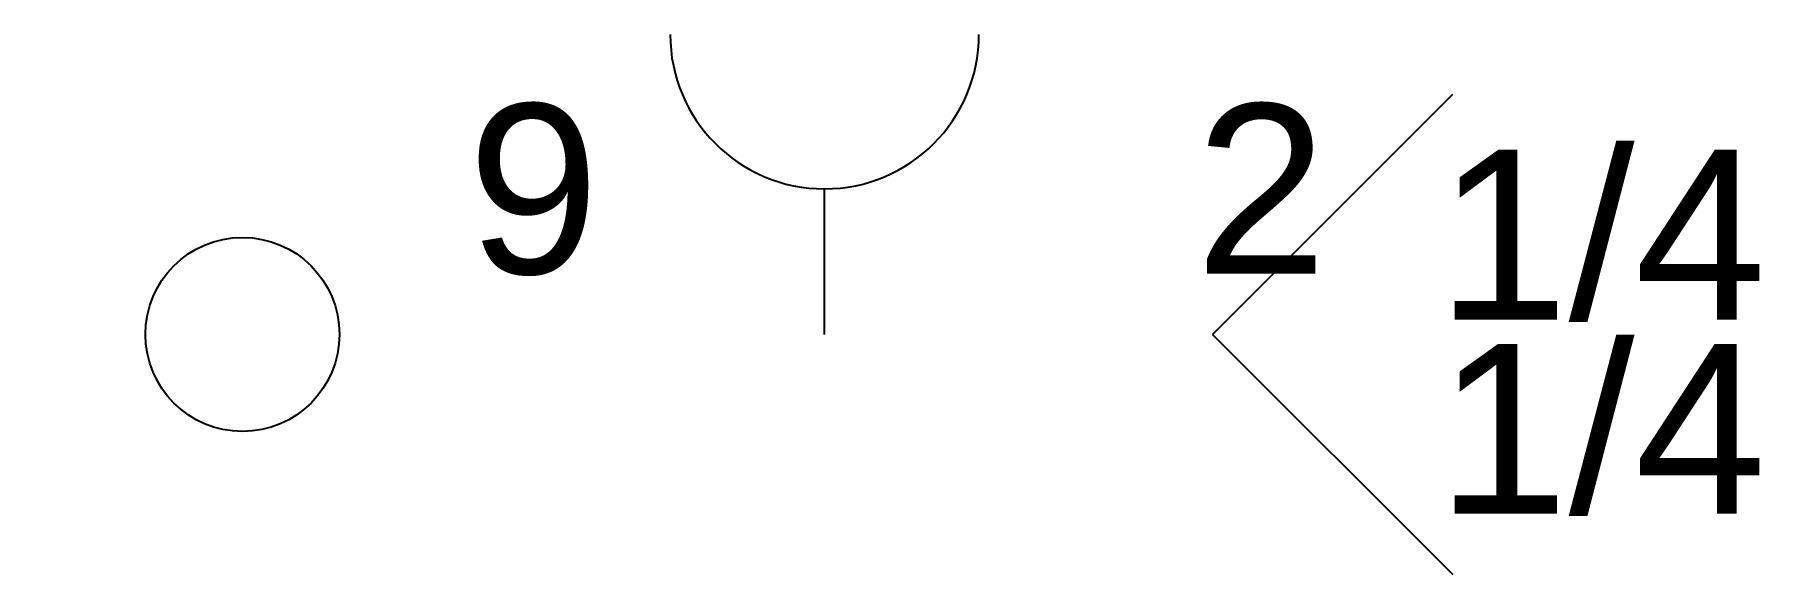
# Model space of a CAD drawing. Header units: inches. Extents: x -17.4 to 18.2, y -3.2 to 8.
import ezdxf
from ezdxf.enums import TextEntityAlignment as Align

# ---------------------------------------------------------------- set-up
doc = ezdxf.new("R2010")
doc.units = ezdxf.units.IN
doc.header["$MEASUREMENT"] = 0
doc.layers.add('3t', color=2, linetype='Continuous')
doc.layers.add('dim', color=7, linetype='Continuous')
doc.styles.get("Standard").update_dxf_attribs({"font": 'arial.ttf'})

msp = doc.modelspace()

# ---------------------------------------------------------------- linework, layer by layer
at = {"layer": '3t'}
for p, q in [((6.918, 1.768), (11.867, 6.718)), ((-1.082, 1.768), (-1.082, 4.768)), ((6.918, 1.768), (11.867, -3.182))]:
    msp.add_line(p, q, dxfattribs=at)
msp.add_arc((-1.082, 7.95), 3.182, 180, 0, dxfattribs=at)
at = {"layer": 'dim'}
msp.add_lwpolyline([(-16.743, -1.887, 0, 1.25, 0), (-14.62, 0.233, 0, 0, 0), (-13.082, 1.768, 0, 0, 0), (6.918, 1.768, 0, 0, 0)], format="xyseb", dxfattribs=at)
msp.add_circle((-13.082, 1.768), 2, dxfattribs=at)

# ---------------------------------------------------------------- texts
at = {"layer": '3t'}
for s, p in [('9', (-7.082, 4.768)), ('2', (7.918, 4.768))]:
    msp.add_text(s, height=3.5, dxfattribs=at).set_placement(p, align=Align.MIDDLE_CENTER)
for p in [(11.537, 3.823), (11.537, -0.177)]:
    msp.add_text('1/4', height=3.5, dxfattribs=at).set_placement(p, align=Align.MIDDLE_LEFT)

doc.saveas('drawing.dxf')
